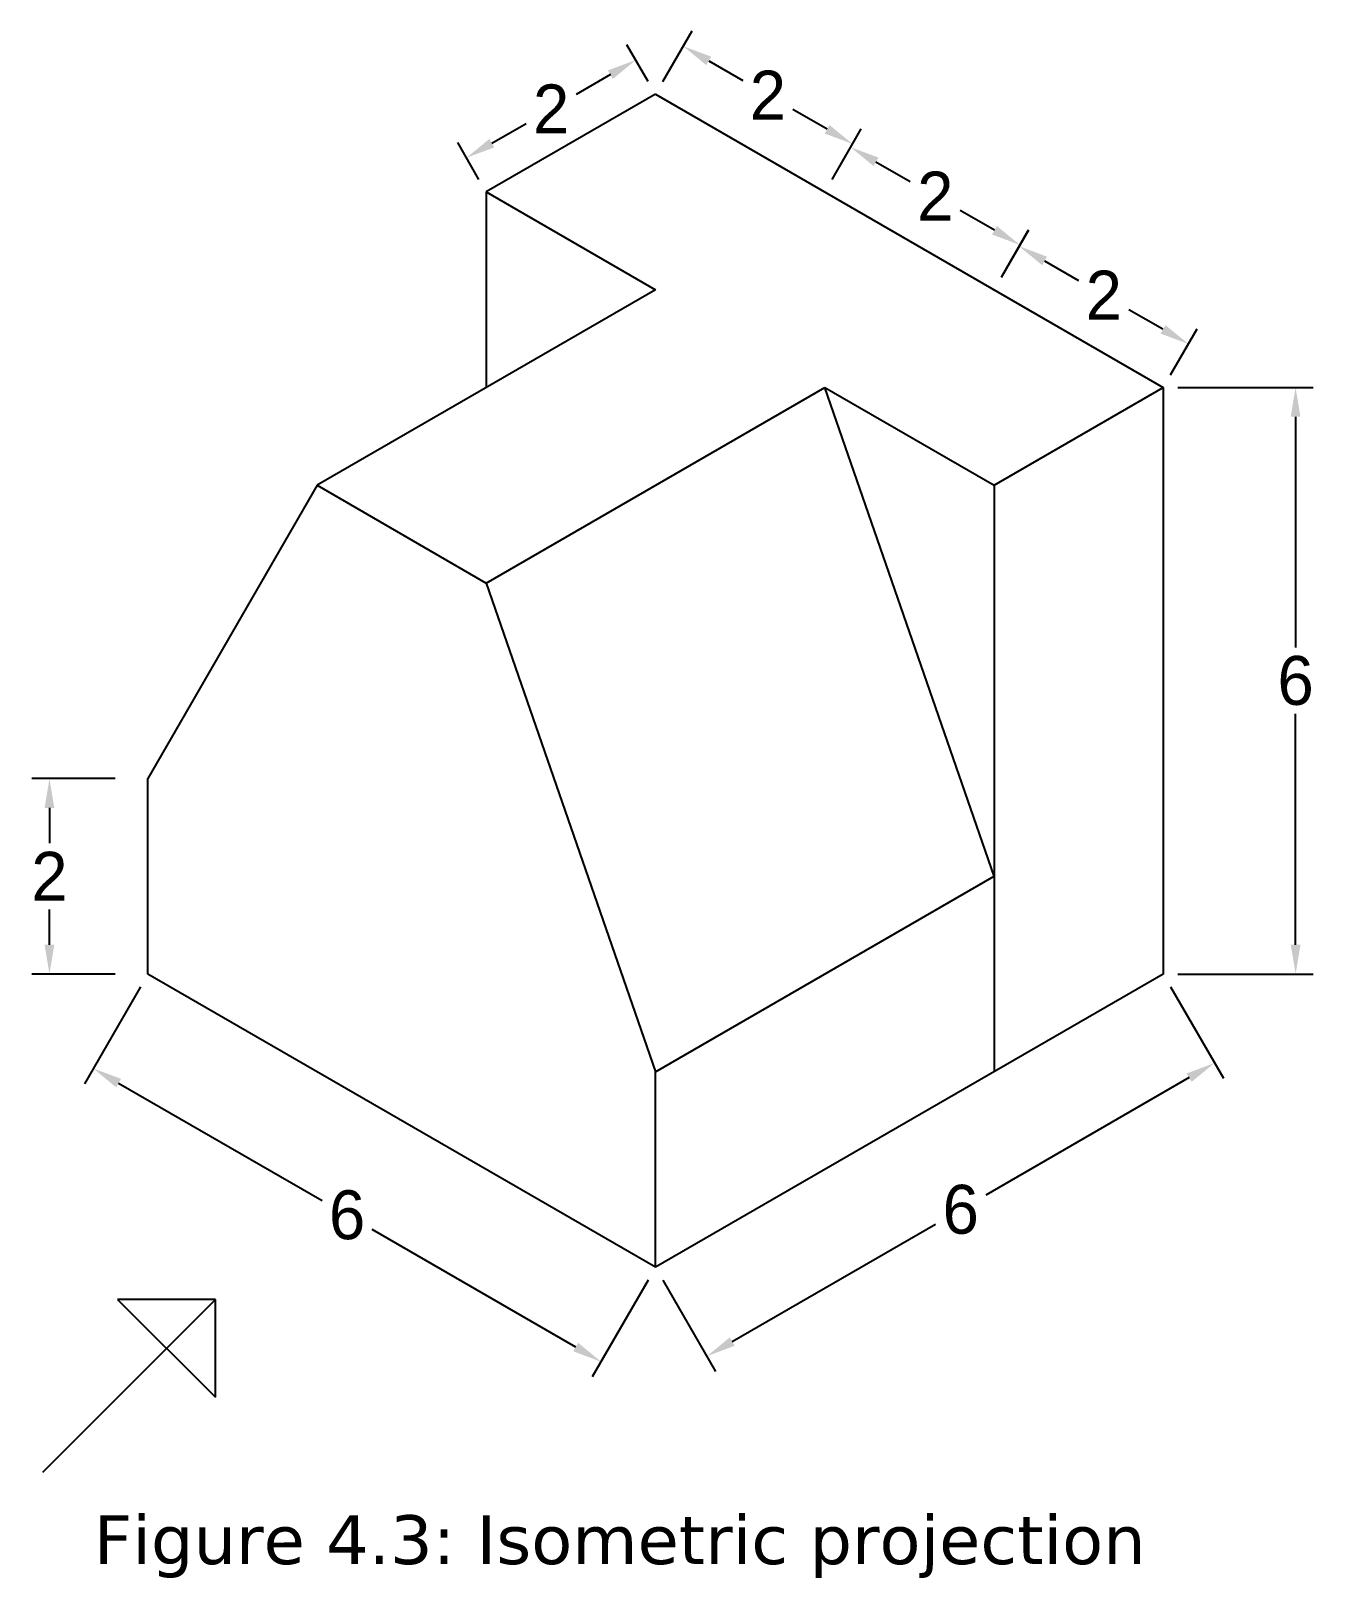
# Model space of a CAD drawing. Header units: inches. Extents: x 16.2 to 29.3, y 26.5 to 42.3.
import ezdxf

# ---------------------------------------------------------------- set-up
doc = ezdxf.new("R2010")
doc.units = ezdxf.units.IN
doc.header["$MEASUREMENT"] = 0
doc.dimstyles.get("Standard").update_dxf_attribs({"dimtxt": 0.5, "dimasz": 0.3, "dimexe": 0.18, "dimexo": 0.15, "dimgap": 0.09, "dimtad": 0, "dimtih": 1, "dimtoh": 1, "dimdec": 0, "dimzin": 0, "dimdsep": 46, "dimtxsty": 'Standard', "dimcen": 0.09, "dimadec": 0, "dimazin": 0, "dimtfac": 1, "dimtdec": 0, "dimtofl": 0, "dimtmove": 0, "dimatfit": 3, "dimfxl": 1, "dimtolj": 1, "dimtzin": 0, "dimarcsym": 0})

# ---------------------------------------------------------------- blocks, each defined once
blk = doc.blocks.new('*D1')
at = {"color": 0, "lineweight": -2}
for p, q in [((22.625, 41.802), (22.924, 42.32)), ((23.094, 42.014), (23.443, 41.813)), ((24.306, 41.314), (23.956, 41.516)), ((24.357, 40.802), (24.656, 41.32))]:
    blk.add_line(p, q, dxfattribs=at)
at = {"color": 0}
for points in [[(23.119, 42.058), (23.069, 41.971), (22.834, 42.164)], [(24.331, 41.358), (24.281, 41.271), (24.566, 41.164)]]:
    blk.add_solid(points, dxfattribs=at)
at = {"layer": 'Defpoints', "color": 0}
for p in [(22.55, 41.673), (24.566, 41.164), (24.282, 40.673)]:
    blk.add_point(p, dxfattribs=at)
at = {"color": 0, "insert": (23.7, 41.664), "char_height": 0.5, "attachment_point": 5}
blk.add_mtext('\\A1;2', dxfattribs=at)
blk = doc.blocks.new('*D2')
at = {"color": 0, "lineweight": -2}
for p, q in [((24.357, 40.802), (24.637, 41.287)), ((24.806, 40.981), (25.156, 40.779)), ((26.019, 40.281), (25.669, 40.483)), ((26.089, 39.802), (26.369, 40.287))]:
    blk.add_line(p, q, dxfattribs=at)
at = {"color": 0}
for points in [[(24.831, 41.025), (24.781, 40.938), (24.547, 41.131)], [(26.044, 40.325), (25.994, 40.238), (26.279, 40.131)]]:
    blk.add_solid(points, dxfattribs=at)
at = {"layer": 'Defpoints', "color": 0}
for p in [(24.282, 40.673), (26.279, 40.131), (26.014, 39.673)]:
    blk.add_point(p, dxfattribs=at)
at = {"color": 0, "insert": (25.413, 40.631), "char_height": 0.5, "attachment_point": 5}
blk.add_mtext('\\A1;2', dxfattribs=at)
blk = doc.blocks.new('*D3')
at = {"color": 0, "lineweight": -2}
for p, q in [((26.089, 39.802), (26.361, 40.273)), ((26.531, 39.968), (26.88, 39.766)), ((27.743, 39.268), (27.394, 39.469)), ((27.821, 38.802), (28.093, 39.273))]:
    blk.add_line(p, q, dxfattribs=at)
at = {"color": 0}
for points in [[(26.556, 40.011), (26.506, 39.924), (26.271, 40.118)], [(27.768, 39.311), (27.718, 39.224), (28.003, 39.118)]]:
    blk.add_solid(points, dxfattribs=at)
at = {"layer": 'Defpoints', "color": 0}
for p in [(26.014, 39.673), (28.003, 39.118), (27.746, 38.673)]:
    blk.add_point(p, dxfattribs=at)
at = {"color": 0, "insert": (27.137, 39.618), "char_height": 0.5, "attachment_point": 5}
blk.add_mtext('\\A1;2', dxfattribs=at)
blk = doc.blocks.new('*D4')
at = {"color": 0, "lineweight": -2}
for p, q in [((22.475, 41.802), (22.258, 42.179)), ((22.088, 41.873), (21.738, 41.671)), ((20.875, 41.173), (21.225, 41.375)), ((20.743, 40.802), (20.526, 41.179))]:
    blk.add_line(p, q, dxfattribs=at)
at = {"color": 0}
for points in [[(22.063, 41.916), (22.113, 41.829), (22.348, 42.023)], [(20.85, 41.216), (20.9, 41.129), (20.616, 41.023)]]:
    blk.add_solid(points, dxfattribs=at)
at = {"layer": 'Defpoints', "color": 0}
for p in [(22.55, 41.673), (20.616, 41.023), (20.818, 40.673)]:
    blk.add_point(p, dxfattribs=at)
at = {"color": 0, "insert": (21.482, 41.523), "char_height": 0.5, "attachment_point": 5}
blk.add_mtext('\\A1;2', dxfattribs=at)
blk = doc.blocks.new('*D5')
at = {"color": 0, "lineweight": -2}
for p, q in [((27.896, 38.673), (29.28, 38.673)), ((29.1, 38.373), (29.1, 36.013)), ((29.1, 32.973), (29.1, 35.333)), ((27.896, 32.673), (29.28, 32.673))]:
    blk.add_line(p, q, dxfattribs=at)
at = {"color": 0}
for points in [[(29.05, 38.373), (29.15, 38.373), (29.1, 38.673)], [(29.05, 32.973), (29.15, 32.973), (29.1, 32.673)]]:
    blk.add_solid(points, dxfattribs=at)
at = {"layer": 'Defpoints', "color": 0}
for p in [(27.746, 38.673), (27.746, 32.673), (29.1, 32.673)]:
    blk.add_point(p, dxfattribs=at)
at = {"color": 0, "insert": (29.1, 35.673), "char_height": 0.5, "attachment_point": 5}
blk.add_mtext('\\A1;6', dxfattribs=at)
blk = doc.blocks.new('*D6')
at = {"color": 0, "lineweight": -2}
for p, q in [((27.821, 32.543), (28.361, 31.607)), ((28.011, 31.613), (25.93, 30.411)), ((23.335, 28.913), (25.416, 30.115)), ((22.625, 29.543), (23.165, 28.607))]:
    blk.add_line(p, q, dxfattribs=at)
at = {"color": 0}
for points in [[(27.986, 31.656), (28.036, 31.57), (28.271, 31.763)], [(23.31, 28.956), (23.36, 28.87), (23.075, 28.763)]]:
    blk.add_solid(points, dxfattribs=at)
at = {"layer": 'Defpoints', "color": 0}
for p in [(27.746, 32.673), (22.55, 29.673), (23.075, 28.763)]:
    blk.add_point(p, dxfattribs=at)
at = {"color": 0, "insert": (25.673, 30.263), "char_height": 0.5, "attachment_point": 5}
blk.add_mtext('\\A1;6', dxfattribs=at)
blk = doc.blocks.new('*D7')
at = {"color": 0, "lineweight": -2}
for p, q in [((17.279, 32.543), (16.706, 31.551)), ((17.056, 31.557), (19.138, 30.356)), ((21.733, 28.857), (19.651, 30.059)), ((22.475, 29.543), (21.903, 28.551))]:
    blk.add_line(p, q, dxfattribs=at)
at = {"color": 0}
for points in [[(17.081, 31.601), (17.031, 31.514), (16.796, 31.707)], [(21.758, 28.901), (21.708, 28.814), (21.993, 28.707)]]:
    blk.add_solid(points, dxfattribs=at)
at = {"layer": 'Defpoints', "color": 0}
for p in [(17.354, 32.673), (16.796, 31.707), (22.55, 29.673)]:
    blk.add_point(p, dxfattribs=at)
at = {"color": 0, "insert": (19.394, 30.207), "char_height": 0.5, "attachment_point": 5}
blk.add_mtext('\\A1;6', dxfattribs=at)
blk = doc.blocks.new('*D8')
at = {"color": 0, "lineweight": -2}
for p, q in [((17.019, 34.673), (16.168, 34.673)), ((16.348, 34.373), (16.348, 34.013)), ((16.348, 32.973), (16.348, 33.333)), ((17.019, 32.673), (16.168, 32.673))]:
    blk.add_line(p, q, dxfattribs=at)
at = {"color": 0}
for points in [[(16.298, 34.373), (16.398, 34.373), (16.348, 34.673)], [(16.298, 32.973), (16.398, 32.973), (16.348, 32.673)]]:
    blk.add_solid(points, dxfattribs=at)
at = {"layer": 'Defpoints', "color": 0}
for p in [(17.169, 34.673), (16.348, 32.673), (17.169, 32.673)]:
    blk.add_point(p, dxfattribs=at)
at = {"color": 0, "insert": (16.348, 33.673), "char_height": 0.5, "attachment_point": 5}
blk.add_mtext('\\A1;2', dxfattribs=at)

msp = doc.modelspace()

# ---------------------------------------------------------------- linework, layer by layer
for p, q in [((22.55, 41.673), (20.818, 40.673)), ((22.55, 41.673), (27.746, 38.673)), ((20.818, 40.673), (22.55, 39.673)), ((20.818, 40.673), (20.818, 38.673)), ((22.55, 39.673), (19.086, 37.673)), ((20.818, 36.673), (24.282, 38.673)), ((24.282, 38.673), (26.014, 37.673)), ((26.014, 33.673), (24.282, 38.673)), ((26.014, 37.673), (27.746, 38.673)), ((27.746, 38.673), (27.746, 32.673)), ((19.086, 37.673), (17.354, 34.673)), ((19.086, 37.673), (20.818, 36.673)), ((26.014, 37.673), (26.014, 31.673)), ((20.818, 36.673), (22.55, 31.673)), ((17.354, 32.673), (17.354, 34.673)), ((22.55, 31.673), (26.014, 33.673)), ((22.55, 29.673), (17.354, 32.673)), ((27.746, 32.673), (22.55, 29.673)), ((22.55, 29.673), (22.55, 31.673)), ((18.046, 29.343), (16.278, 27.575)), ((18.046, 29.343), (17.046, 29.343)), ((17.046, 29.343), (18.046, 28.343)), ((18.046, 28.343), (18.046, 29.343))]:
    msp.add_line(p, q)

# ---------------------------------------------------------------- texts
at = {"insert": (16.802, 27.137), "char_height": 0.5, "width": 13.1184, "attachment_point": 1}
msp.add_mtext('{\\fVerdana|b0|i0|c0|p34;\\C2;Figure 4.3: Isometric projection }', dxfattribs=at)

# ---------------------------------------------------------------- dimensions: what is measured, and where the dimension line sits
for p1, p2, distance, picture, middle in [((22.55, 41.673), (24.282, 40.673), 0.568, '*D1', (23.7, 41.664)), ((22.55, 41.673), (20.818, 40.673), -0.404, '*D4', (21.482, 41.523)), ((24.282, 40.673), (26.014, 39.673), 0.53, '*D2', (25.413, 40.631)), ((26.014, 39.673), (27.746, 38.673), 0.514, '*D3', (27.137, 39.618)), ((27.746, 38.673), (27.746, 32.673), 1.354, '*D5', (29.1, 35.673)), ((17.169, 34.673), (17.169, 32.673), -0.821, '*D8', (16.348, 33.673)), ((22.55, 29.673), (17.354, 32.673), 1.115, '*D7', (19.394, 30.207)), ((27.746, 32.673), (22.55, 29.673), 1.05, '*D6', (25.673, 30.263))]:
    dim = msp.add_aligned_dim(p1=p1, p2=p2, distance=distance, dimstyle='Standard')
    dim.commit()
    dim.dimension.update_dxf_attribs({"geometry": picture, "text_midpoint": middle})

doc.saveas('drawing.dxf')
